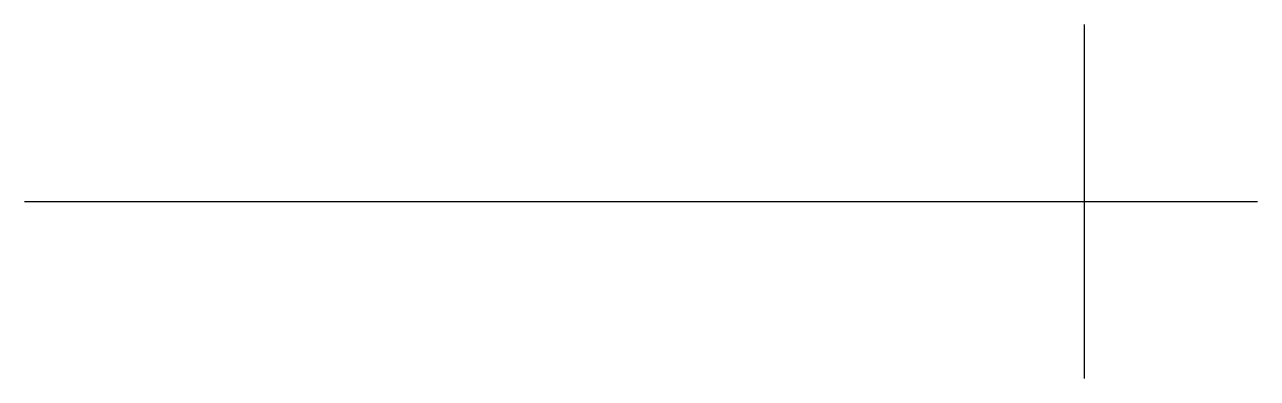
# Model space of a CAD drawing. Header units: millimetres. Extents: x 0 to 1053, y -151 to 151.
import ezdxf

# ---------------------------------------------------------------- set-up
doc = ezdxf.new("R2010")
doc.units = ezdxf.units.MM
doc.layers.add('EQUIP', color=7, linetype='Continuous', true_color=0xffffff)

msp = doc.modelspace()

# ---------------------------------------------------------------- linework, layer by layer
at = {"layer": 'EQUIP', "color": 7}
msp.add_line((905, 151.1), (905, -151.1), dxfattribs=at)
at = {"layer": 'EQUIP', "color": 7, "linetype": 'Continuous'}
msp.add_line((0, 0), (1052.8, 0), dxfattribs=at)

doc.saveas('drawing.dxf')
